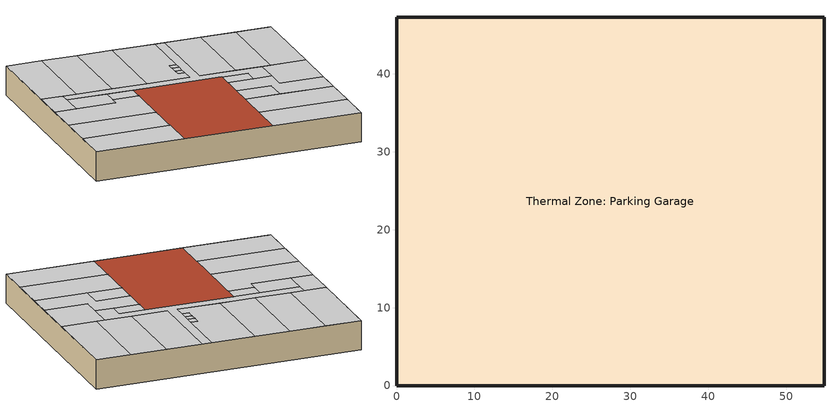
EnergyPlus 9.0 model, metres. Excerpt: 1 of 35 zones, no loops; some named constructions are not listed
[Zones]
Thermal Zone: Parking Garage
 floor ground (Surface 171 SlabOnOrBelowGradeF073): 54.86,47.24 54.86,0 0,0 0,47.24 z-6.1
 wall ground (Surface 172-uw BelowGradeWallC114): 0,0 54.86,0 z-6.1:0
 wall ground (Surface 173-uw BelowGradeWallC114): 0,47.24 0,0 z-6.1:0
 wall ground (Surface 174-uw BelowGradeWallC114): 54.86,47.24 0,47.24 z-6.1:0
 wall ground (Surface 175-uw BelowGradeWallC114): 54.86,0 54.86,47.24 z-6.1:0
 ceiling to Thermal Zone: F1 Retail SW (OtherFloorU071 Reversed): 18.29,0 18.29,7.32 0,7.32 0,0 z0; 18.29,7.32 18.29,14.63 0,14.63 0,7.32 z0; 18.29,14.63 18.29,23.77 12.8,23.77 12.8,21.95 0,21.95 0,14.63 z0
 ceiling to Thermal Zone: F1 Retail N-NW (OtherFloorU071 Reversed): 7.32,28.96 7.32,47.24 0,47.24 0,28.96 z0; 14.63,28.96 14.63,47.24 7.32,47.24 7.32,28.96 z0; 21.95,28.96 21.95,47.24 14.63,47.24 14.63,28.96 z0; 30.78,28.96 30.78,31.39 29.26,31.39 29.26,35.97 30.78,35.97 30.78,47.24 21.95,47.24 21.95,28.96 z0
 ceiling to Thermal Zone: F1 Retail NE (OtherFloorU071 Reversed): 40.23,28.96 40.23,47.24 32.92,47.24 32.92,28.96 z0; 47.55,28.96 47.55,47.24 40.23,47.24 40.23,28.96 z0; 54.86,28.96 54.86,47.24 47.55,47.24 47.55,28.96 z0
 ceiling to Thermal Zone: F1 Corridor (OtherFloorU071 Reversed): 30.78,31.39 30.78,32.92 29.26,32.92 29.26,31.39 z0; 30.78,32.92 30.78,34.44 29.26,34.44 29.26,32.92 z0; 30.78,34.44 30.78,35.97 29.26,35.97 29.26,34.44 z0; 45.72,23.77 45.72,28.96 32.92,28.96 32.92,47.24 30.78,47.24 30.78,28.96 4.57,28.96 4.57,26.82 42.06,26.82 42.06,23.77 z0; 18.29,23.77 18.29,26.82 12.8,26.82 12.8,23.77 z0; 42.06,23.77 42.06,26.82 36.58,26.82 36.58,23.77 z0
 ceiling to Thermal Zone: F1 Retail SE (OtherFloorU071 Reversed): 54.86,7.32 54.86,14.63 36.58,14.63 36.58,7.32 z0; 54.86,0 54.86,7.32 36.58,7.32 36.58,0 z0
 ceiling to Thermal Zone: F1 Lounge (OtherFloorU071 Reversed): 54.86,14.63 54.86,19.81 45.72,19.81 45.72,23.77 42.06,23.77 36.58,23.77 36.58,19.2 43.89,19.2 43.89,14.63 z0
 ceiling to Thermal Zone: F1 Business Center (OtherFloorU071 Reversed): 43.89,14.63 43.89,19.2 36.58,19.2 36.58,14.63 z0
 ceiling to Thermal Zone: F1 Fitness Center (OtherFloorU071 Reversed): 54.86,19.81 54.86,28.96 45.72,28.96 45.72,19.81 z0
 ceiling to Thermal Zone: F1 Leasing Office (OtherFloorU071 Reversed): 4.57,21.95 4.57,28.96 0,28.96 0,21.95 z0
 ceiling to Thermal Zone: F1 Mechanical Room (OtherFloorU071 Reversed): 12.8,21.95 12.8,26.82 4.57,26.82 4.57,21.95 z0
 roof outside (FlatNonresWoodFramingAndOtherRoofUnconditioned): 36.58,0 36.58,26.82 18.29,26.82 18.29,0 z0
[Schedule:Day:Interval]
WaterMainCZ08Jul: No, 01:00, 17, 02:00, 17, 03:00, 17, 04:00, 17, 05:00, 17, 06:00, 17, 07:00, 17, 08:00, 17, 09:00, 17, 10:00, 17, 11:00, 17, 12:00, 17, 13:00, 17, 14:00, 17, 15:00, 17, 16:00, 17, 17:00, 17, 18:00, 17, 19:00, 17, 20:00, 17, 21:00, 17, 22:00, 17, 23:00, 17, 24:00, 17
WaterMainCZ08Jun: No, 01:00, 16.2778, 02:00, 16.2778, 03:00, 16.2778, 04:00, 16.2778, 05:00, 16.2778, 06:00, 16.2778, 07:00, 16.2778, 08:00, 16.2778, 09:00, 16.2778, 10:00, 16.2778, 11:00, 16.2778, 12:00, 16.2778, 13:00, 16.2778, 14:00, 16.2778, 15:00, 16.2778, 16:00, 16.2778, 17:00, 16.2778, 18:00, 16.2778, 19:00, 16.2778, 20:00, 16.2778, 21:00, 16.2778, 22:00, 16.2778, 23:00, 16.2778, 24:00, 16.2778
WaterMainCZ08May: No, 01:00, 15.3333, 02:00, 15.3333, 03:00, 15.3333, 04:00, 15.3333, 05:00, 15.3333, 06:00, 15.3333, 07:00, 15.3333, 08:00, 15.3333, 09:00, 15.3333, 10:00, 15.3333, 11:00, 15.3333, 12:00, 15.3333, 13:00, 15.3333, 14:00, 15.3333, 15:00, 15.3333, 16:00, 15.3333, 17:00, 15.3333, 18:00, 15.3333, 19:00, 15.3333, 20:00, 15.3333, 21:00, 15.3333, 22:00, 15.3333, 23:00, 15.3333, 24:00, 15.3333
WaterMainCZ08Nov: No, 01:00, 16.6111, 02:00, 16.6111, 03:00, 16.6111, 04:00, 16.6111, 05:00, 16.6111, 06:00, 16.6111, 07:00, 16.6111, 08:00, 16.6111, 09:00, 16.6111, 10:00, 16.6111, 11:00, 16.6111, 12:00, 16.6111, 13:00, 16.6111, 14:00, 16.6111, 15:00, 16.6111, 16:00, 16.6111, 17:00, 16.6111, 18:00, 16.6111, 19:00, 16.6111, 20:00, 16.6111, 21:00, 16.6111, 22:00, 16.6111, 23:00, 16.6111, 24:00, 16.6111
WaterMainCZ08Oct; WaterMainCZ08Sep: No, 01:00, 17.7778, 02:00, 17.7778, 03:00, 17.7778, 04:00, 17.7778, 05:00, 17.7778, 06:00, 17.7778, 07:00, 17.7778, 08:00, 17.7778, 09:00, 17.7778, 10:00, 17.7778, 11:00, 17.7778, 12:00, 17.7778, 13:00, 17.7778, 14:00, 17.7778, 15:00, 17.7778, 16:00, 17.7778, 17:00, 17.7778, 18:00, 17.7778, 19:00, 17.7778, 20:00, 17.7778, 21:00, 17.7778, 22:00, 17.7778, 23:00, 17.7778, 24:00, 17.7778
{01b96908-edc3-4fb3-8529-83642ec1adb4}; {2209a33d-ab69-4036-9b73-ce78d13e20a3}; {280d19db-ad0a-4eef-83eb-b4fcf26d6c18}; {353e88f6-7b12-4819-8c20-b8682a629a74}; {38368530-7bfe-4fa7-a693-9d62a88bd5f2}; {3857e1be-6b77-4dd2-9e54-af31770cbb20}; {4458202f-1e26-451e-8204-517504154662}; {51b287fc-5950-4e1b-a14c-d45451b97af5}; {58450fe8-1994-40d6-87ae-3b63a755464c}; {5ad290de-c5cb-424c-a891-d1ddfa20419f}; {616c09e5-9f8e-4270-ad45-5eb1fcc44a06}; {6761ff17-35a1-49d8-b633-cba5c8a8f8a1}; {76aef6b5-4001-4494-8703-fc6d3b453196}; {811b0e2b-986e-47f2-b606-66b780180a8e}; {9dd25a89-4265-48c0-83cf-e1ad93bfb4d7}; {a8322743-4a00-454e-9cd5-d1a418c3b6fa}; {a9bed80f-aae4-44c0-a5d4-4cc85cca5709}; {b8085a53-e8b9-4cf8-9ac0-14ef5f58d5f2}; {e011ffd7-6b94-4d21-82d1-c062b94a3d28}; {fca60cf4-d436-4012-a815-b53ff88c10af}; {ff6a1389-f84a-4dbe-b804-1660535a9dd0}: No, 24:00, 146.536
{07b73ed8-aab2-4b9b-b730-b27ab09846c4}; {17b0849d-ea07-4b8c-ba9e-8f42268fe482}; {24e49808-66df-4309-8b1e-ac552f659a0d}; {2705bbe8-1265-4672-b0bd-91806f552fee}; {29a946a3-6fcf-4f92-8b88-aafe09821776}; {337d0412-bafe-45d5-ba1b-4b3376d4e0da}; {377bed24-b06c-43e2-856e-f5813c116d5b}; {3c7c269c-b356-4e7a-8744-78c6f4d30dbf}; {3e2cfac7-8aea-4567-9fcc-6bd55b5e8b6c}; {3f03f48b-9857-42fa-a05b-23b8b9c919fd}; {3f2455fc-6dcb-41da-bc73-da3cddc52512}; {401cf88e-c3ac-40cf-835b-dfab1be54e51}; {63b2ac36-72ae-4342-a063-ef32a416fca7}; {63d27117-b4ac-4c54-851f-4736c1729527}; {684957da-451d-4893-bff7-7022aa66fda6}; {6aa2a400-7e08-445e-a575-330917cc8e74}; {6c6d56b1-0d34-461e-8ec2-9ad2b6005800}; {700a5cb3-ef2f-48aa-b067-01af7ca4e917}; {77c0274c-916a-4bd7-a41d-c70399de196a}; {790f4ff5-835d-4e5b-8ca4-35e3cbc6f4fd}; {7b693f35-e71f-4a07-a190-5294f3711f0b}; {85042dc9-5125-4b5a-a329-c1071cb43eb1}; {884007db-230d-41e1-9fc8-ab34ff0bce00}; {933fc321-ebe1-45af-bd76-1e65a49024e8}; {94b4977e-8f10-454a-b926-d1878d48067b}; {94ed9ffb-605f-4553-b9e9-083b51b456c2}; {972cc3de-feb5-4783-8467-d941fd00aef9}; {99d79967-1451-413e-8928-fc663bf8c295}; {9adef4cf-0262-4575-9f66-55d3f9fa4a4e}; {a3974eb1-d0ce-4b8c-8f87-a88610e51952}; {a8970ae8-800d-4bb0-8e11-375964357fdd}; {ae7b992a-d4ce-4675-9da8-dc9ba966d9e6}; {b4290119-2466-41a4-9512-6be3dbca36e2}; {b43be4f2-37ba-4725-b298-97356c1d8d02}; {b4d44bc7-1c5d-4bed-acfa-761867b9d475}; {b5c93c26-70e3-4222-84a8-ee944eeca92d}; {b7cfc1b7-c540-4f2d-8d52-dbd55f56a1e8}; {c0f99530-1b1e-467a-a99b-be6fa2ac2df5}; {c7558811-ff05-4fad-a63e-6e6d32ea0f42}; {c7e9474a-c261-48dc-8e96-6f6b1deb11ca}; {de435d3c-8f25-418a-aa31-1143bdbc33d7}; {dfb1e793-51ad-4c90-a1c3-54cab4b73be5}; {e1145691-2f39-41d0-955f-913d99314467}; {e699296a-5745-41e9-b8cf-0fb631c519aa}; {fc735c79-2f53-4861-bfef-298cc9182f98}: No, 24:00, 117.228
{2c6b1175-4692-4204-8bd7-e5919d5acb99}; {30ec8832-bff4-4397-aecb-dbd41500406e}; {37325104-1c13-4abb-a38e-58e31af20bbc}; {4c35df0b-4b35-4afc-8381-1e408c7eb412}; {55543b55-62a5-40cb-8042-a7cae67fd31d}; {5ae21038-cfae-4cdb-90d9-b09a30e6116f}; {5b2fb70d-ca05-4c8d-a72b-386df52f869b}; {75e34276-beba-4147-9c75-0bbf39a69234}; {7f6b4ab7-a726-415a-92e8-d604f9f6602c}; {9f5379fe-dc3b-49f9-ba4a-94918403c6fb}; {b4ec3c26-58b5-449f-a056-6282d70d7763}; {c65ff5fa-87be-47ad-9700-49cb8f0e870c}; {d9a8afd8-ad0e-4491-8ddc-74f746432f29}; {e1999afe-97e3-4cf4-a05a-f3da626d2758}: No, 24:00, 131.882
{3d8a45c1-6ede-4427-9938-d26fdd7300d0}: No, 24:00, 331.17
{4ec1267c-c030-4b38-842e-b1058a94ff86}: No, 24:00, 161.189
[Curve:Exponent] Coefficient1 Constant=1; Coefficient2 Constant=0; Coefficient3 Constant=0; Minimum Value of x {BasedOnField A2}=0; Maximum Value of x {BasedOnField A2}=1
Fan On Off Power Curve 2; Fan On Off Power Curve; Fan On Off Power Curve 1; Fan On Off Power Curve 3; Fan On Off Power Curve 4; Fan On Off Power Curve 5; Fan On Off Power Curve 6; Fan On Off Power Curve 7; Fan On Off Power Curve 8; Fan On Off Power Curve 9; Fan On Off Power Curve 10; Fan On Off Power Curve 13; Fan On Off Power Curve 11; Fan On Off Power Curve 12; Fan On Off Power Curve 14; Fan On Off Power Curve 15; Fan On Off Power Curve 16; Fan On Off Power Curve 17; Fan On Off Power Curve 18; Fan On Off Power Curve 19; Fan On Off Power Curve 20; Fan On Off Power Curve 21
[Curve:Cubic] Coefficient1 Constant=1; Coefficient2 x=0; Coefficient3 x**2=0; Coefficient4 x**3=0; Minimum Value of x {BasedOnField A2}=0; Maximum Value of x {BasedOnField A2}=1
Fan On Off Efficiency Curve 2; Fan On Off Efficiency Curve; Fan On Off Efficiency Curve 1; Fan On Off Efficiency Curve 3; Fan On Off Efficiency Curve 4; Fan On Off Efficiency Curve 5; Fan On Off Efficiency Curve 6; Fan On Off Efficiency Curve 7; Fan On Off Efficiency Curve 8; Fan On Off Efficiency Curve 9; Fan On Off Efficiency Curve 10; Fan On Off Efficiency Curve 13; Fan On Off Efficiency Curve 11; Fan On Off Efficiency Curve 12; Fan On Off Efficiency Curve 14; Fan On Off Efficiency Curve 15; Fan On Off Efficiency Curve 16; Fan On Off Efficiency Curve 17; Fan On Off Efficiency Curve 18; Fan On Off Efficiency Curve 19; Fan On Off Efficiency Curve 20; Fan On Off Efficiency Curve 21
[Curve:Quadratic] Maximum Value of x {BasedOnField A2}=1
Name | Coefficient1 Constant | Coefficient2 x | Coefficient3 x**2 | Minimum Value of x {BasedOnField A2} | Minimum Curve Output {BasedOnField A3} | Maximum Curve Output {BasedOnField A3}
CoilHtgFurnFIRRatio_fQRatio | 0.01861 | 1.09421 | -0.112819 | 0.7 | 0.73 | 1
Curve Quadratic 6; Curve Quadratic 4; Curve Quadratic 5; Curve Quadratic 7; Curve Quadratic 8; Curve Quadratic 9; Curve Quadratic 10; Curve Quadratic 11; Curve Quadratic 12; Curve Quadratic 13; Curve Quadratic 14; Curve Quadratic 17; Curve Quadratic 15; Curve Quadratic 16; Curve Quadratic 18; Curve Quadratic 19; Curve Quadratic 20; Curve Quadratic 21; Curve Quadratic 22; Curve Quadratic 23; Curve Quadratic 24; Curve Quadratic 25 | 0.85 | 0.15 | 0 | 0
[Curve:Biquadratic] Coefficient1 Constant=0.342414; Coefficient2 x=0.034885; Coefficient3 x**2=-0.0006237; Coefficient4 y=0.00497722; Coefficient5 y**2=0.000437951; Coefficient6 x*y=-0.000728028; Minimum Value of x {BasedOnField A2}=17; Maximum Value of x {BasedOnField A2}=22; Minimum Value of y {BasedOnField A3}=13; Maximum Value of y {BasedOnField A3}=46
Curve Biquadratic 6; Curve Biquadratic 4; Curve Biquadratic 5; Curve Biquadratic 7; Curve Biquadratic 8; Curve Biquadratic 9; Curve Biquadratic 10; Curve Biquadratic 11; Curve Biquadratic 12; Curve Biquadratic 13; Curve Biquadratic 14; Curve Biquadratic 17; Curve Biquadratic 15; Curve Biquadratic 16; Curve Biquadratic 18; Curve Biquadratic 19; Curve Biquadratic 20; Curve Biquadratic 21; Curve Biquadratic 22; Curve Biquadratic 23; Curve Biquadratic 24; Curve Biquadratic 25
